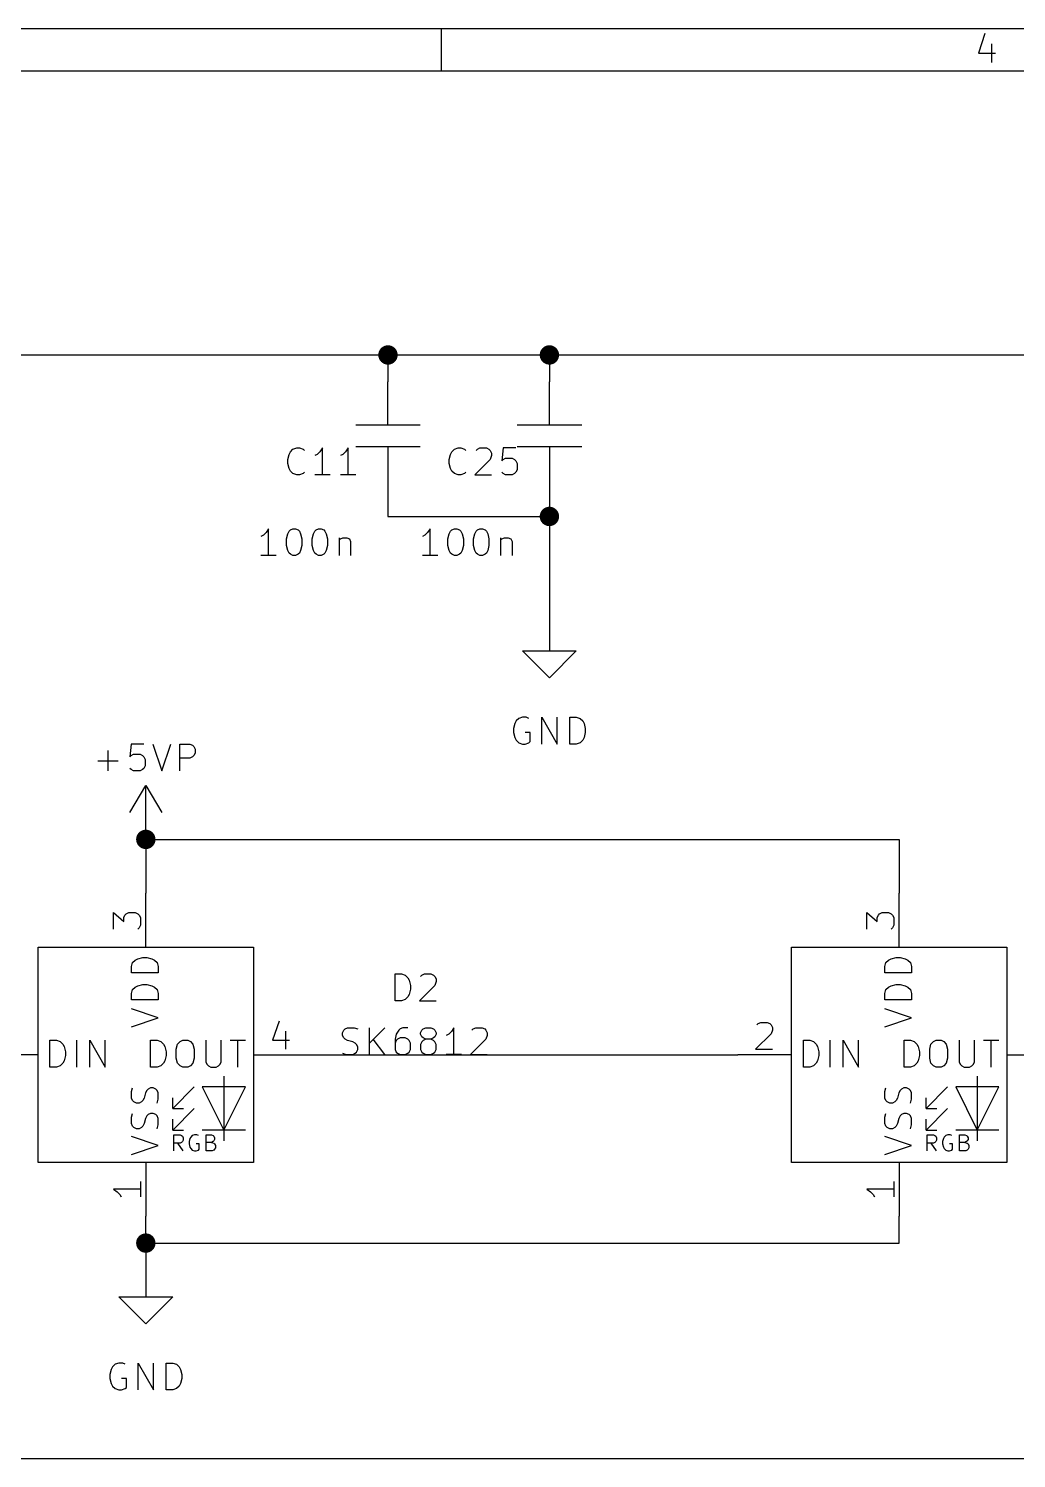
# Model space of a CAD drawing. Extents: x 0.4 to 11.3, y -7.9 to -0.4.
# Drawn here: x 5.532 to 7.368, y -3.05 to -0.394 of the extents above; entities that cross this region are included whole.
import ezdxf

# ---------------------------------------------------------------- set-up
doc = ezdxf.new("R2010")
doc.units = 0
doc.header["$MEASUREMENT"] = 0
for name, color, linetype in [('CYAN2', 4, 'CONTINUOUS'), ('GREEN3', 91, 'CONTINUOUS'), ('LYELLOW', 51, 'CONTINUOUS'), ('RED2', 1, 'CONTINUOUS'), ('RED3', 11, 'CONTINUOUS')]:
    doc.layers.add(name, color=color, linetype=linetype)

msp = doc.modelspace()

# ---------------------------------------------------------------- linework, layer by layer
at = {"layer": 'CYAN2', "linetype": 'CONTINUOUS'}
for p, q in [((6.0139, -1.1942), (6.0163, -1.1847)), ((6.0139, -1.1942), (6.0163, -1.1847)), ((6.0139, -1.2014), (6.0139, -1.1942)), ((6.0139, -1.2014), (6.0139, -1.1942)), ((6.0163, -1.1847), (6.0187, -1.1799)), ((6.0163, -1.1847), (6.0187, -1.1799)), ((6.0187, -1.1799), (6.0234, -1.1752)), ((6.0187, -1.1799), (6.0234, -1.1752)), ((6.0234, -1.1752), (6.0306, -1.1728)), ((6.0234, -1.1752), (6.0306, -1.1728)), ((6.0306, -1.1728), (6.0353, -1.1728)), ((6.0306, -1.1728), (6.0353, -1.1728)), ((6.0353, -1.1728), (6.0425, -1.1752)), ((6.0353, -1.1728), (6.0425, -1.1752)), ((6.0425, -1.1752), (6.0449, -1.1776)), ((6.0425, -1.1752), (6.0449, -1.1776)), ((6.0687, -1.1847), (6.0639, -1.1871)), ((6.0687, -1.1847), (6.0639, -1.1871)), ((6.0734, -1.1799), (6.0687, -1.1847)), ((6.0734, -1.1799), (6.0687, -1.1847)), ((6.0782, -1.1728), (6.0734, -1.1799)), ((6.0782, -1.1728), (6.0734, -1.1799)), ((6.0782, -1.2228), (6.0782, -1.1728)), ((6.0782, -1.2228), (6.0782, -1.1728)), ((6.1163, -1.1847), (6.1115, -1.1871)), ((6.1163, -1.1847), (6.1115, -1.1871)), ((6.121, -1.1799), (6.1163, -1.1847)), ((6.121, -1.1799), (6.1163, -1.1847)), ((6.1258, -1.1728), (6.121, -1.1799)), ((6.1258, -1.1728), (6.121, -1.1799)), ((6.1258, -1.2228), (6.1258, -1.1728)), ((6.1258, -1.2228), (6.1258, -1.1728)), ((6.3139, -1.1942), (6.3163, -1.1847)), ((6.3139, -1.1942), (6.3163, -1.1847)), ((6.3139, -1.2014), (6.3139, -1.1942)), ((6.3139, -1.2014), (6.3139, -1.1942)), ((6.3163, -1.1847), (6.3187, -1.1799)), ((6.3163, -1.1847), (6.3187, -1.1799)), ((6.3187, -1.1799), (6.3234, -1.1752)), ((6.3187, -1.1799), (6.3234, -1.1752)), ((6.3234, -1.1752), (6.3306, -1.1728)), ((6.3234, -1.1752), (6.3306, -1.1728)), ((6.3306, -1.1728), (6.3353, -1.1728)), ((6.3306, -1.1728), (6.3353, -1.1728)), ((6.3353, -1.1728), (6.3425, -1.1752)), ((6.3353, -1.1728), (6.3425, -1.1752)), ((6.3425, -1.1752), (6.3449, -1.1776)), ((6.3425, -1.1752), (6.3449, -1.1776)), ((6.3901, -1.1942), (6.3615, -1.2228)), ((6.3901, -1.1942), (6.3615, -1.2228)), ((6.3639, -1.1776), (6.3663, -1.1752)), ((6.3639, -1.1776), (6.3663, -1.1752)), ((6.3663, -1.1752), (6.371, -1.1728)), ((6.3663, -1.1752), (6.371, -1.1728)), ((6.371, -1.1728), (6.3829, -1.1728)), ((6.371, -1.1728), (6.3829, -1.1728)), ((6.3829, -1.1728), (6.3877, -1.1752)), ((6.3829, -1.1728), (6.3877, -1.1752)), ((6.3877, -1.1752), (6.3901, -1.1776)), ((6.3877, -1.1752), (6.3901, -1.1776)), ((6.3901, -1.1776), (6.3925, -1.1823)), ((6.3901, -1.1776), (6.3925, -1.1823)), ((6.3925, -1.1871), (6.3901, -1.1942)), ((6.3925, -1.1871), (6.3901, -1.1942)), ((6.3925, -1.1823), (6.3925, -1.1871)), ((6.3925, -1.1823), (6.3925, -1.1871)), ((6.4139, -1.1728), (6.4115, -1.1966)), ((6.4139, -1.1728), (6.4115, -1.1966)), ((6.4115, -1.1966), (6.4139, -1.1942)), ((6.4115, -1.1966), (6.4139, -1.1942)), ((6.4377, -1.1728), (6.4139, -1.1728)), ((6.4377, -1.1728), (6.4139, -1.1728)), ((6.4139, -1.1942), (6.4187, -1.1919)), ((6.4139, -1.1942), (6.4187, -1.1919)), ((6.4187, -1.1919), (6.4306, -1.1919)), ((6.4187, -1.1919), (6.4306, -1.1919)), ((6.4306, -1.1919), (6.4353, -1.1942)), ((6.4306, -1.1919), (6.4353, -1.1942)), ((6.4353, -1.1942), (6.4377, -1.1966)), ((6.4353, -1.1942), (6.4377, -1.1966)), ((6.0163, -1.2109), (6.0139, -1.2014)), ((6.0163, -1.2109), (6.0139, -1.2014)), ((6.0187, -1.2157), (6.0163, -1.2109)), ((6.0187, -1.2157), (6.0163, -1.2109)), ((6.0234, -1.2204), (6.0187, -1.2157)), ((6.0234, -1.2204), (6.0187, -1.2157)), ((6.0306, -1.2228), (6.0234, -1.2204)), ((6.0306, -1.2228), (6.0234, -1.2204)), ((6.0425, -1.2204), (6.0353, -1.2228)), ((6.0425, -1.2204), (6.0353, -1.2228)), ((6.0449, -1.218), (6.0425, -1.2204)), ((6.0449, -1.218), (6.0425, -1.2204)), ((6.3163, -1.2109), (6.3139, -1.2014)), ((6.3163, -1.2109), (6.3139, -1.2014)), ((6.3187, -1.2157), (6.3163, -1.2109)), ((6.3187, -1.2157), (6.3163, -1.2109)), ((6.3234, -1.2204), (6.3187, -1.2157)), ((6.3234, -1.2204), (6.3187, -1.2157)), ((6.3306, -1.2228), (6.3234, -1.2204)), ((6.3306, -1.2228), (6.3234, -1.2204)), ((6.3425, -1.2204), (6.3353, -1.2228)), ((6.3425, -1.2204), (6.3353, -1.2228)), ((6.3449, -1.218), (6.3425, -1.2204)), ((6.3449, -1.218), (6.3425, -1.2204)), ((6.4139, -1.2204), (6.4115, -1.218)), ((6.4139, -1.2204), (6.4115, -1.218)), ((6.4187, -1.2228), (6.4139, -1.2204)), ((6.4187, -1.2228), (6.4139, -1.2204)), ((6.4353, -1.2204), (6.4306, -1.2228)), ((6.4353, -1.2204), (6.4306, -1.2228)), ((6.4377, -1.218), (6.4353, -1.2204)), ((6.4377, -1.218), (6.4353, -1.2204)), ((6.4377, -1.1966), (6.4401, -1.2014)), ((6.4377, -1.1966), (6.4401, -1.2014)), ((6.4401, -1.2133), (6.4377, -1.218)), ((6.4401, -1.2133), (6.4377, -1.218)), ((6.4401, -1.2014), (6.4401, -1.2133)), ((6.4401, -1.2014), (6.4401, -1.2133)), ((6.0353, -1.2228), (6.0306, -1.2228)), ((6.0353, -1.2228), (6.0306, -1.2228)), ((6.0925, -1.2228), (6.0639, -1.2228)), ((6.0925, -1.2228), (6.0639, -1.2228)), ((6.1401, -1.2228), (6.1115, -1.2228)), ((6.1401, -1.2228), (6.1115, -1.2228)), ((6.3353, -1.2228), (6.3306, -1.2228)), ((6.3353, -1.2228), (6.3306, -1.2228)), ((6.3615, -1.2228), (6.3925, -1.2228)), ((6.3615, -1.2228), (6.3925, -1.2228)), ((6.4306, -1.2228), (6.4187, -1.2228)), ((6.4306, -1.2228), (6.4187, -1.2228)), ((5.9782, -1.3228), (5.9734, -1.3299)), ((5.9782, -1.3228), (5.9734, -1.3299)), ((5.9782, -1.3728), (5.9782, -1.3228)), ((5.9782, -1.3728), (5.9782, -1.3228)), ((6.0139, -1.3323), (6.0163, -1.3276)), ((6.0139, -1.3323), (6.0163, -1.3276)), ((6.0163, -1.3276), (6.0187, -1.3252)), ((6.0163, -1.3276), (6.0187, -1.3252)), ((6.0187, -1.3252), (6.0234, -1.3228)), ((6.0187, -1.3252), (6.0234, -1.3228)), ((6.0234, -1.3228), (6.0282, -1.3228)), ((6.0234, -1.3228), (6.0282, -1.3228)), ((6.0282, -1.3228), (6.0329, -1.3252)), ((6.0282, -1.3228), (6.0329, -1.3252)), ((6.0329, -1.3252), (6.0353, -1.3276)), ((6.0329, -1.3252), (6.0353, -1.3276)), ((6.0353, -1.3276), (6.0377, -1.3323)), ((6.0353, -1.3276), (6.0377, -1.3323)), ((6.0615, -1.3323), (6.0639, -1.3276)), ((6.0615, -1.3323), (6.0639, -1.3276)), ((6.0639, -1.3276), (6.0663, -1.3252)), ((6.0639, -1.3276), (6.0663, -1.3252)), ((6.0663, -1.3252), (6.071, -1.3228)), ((6.0663, -1.3252), (6.071, -1.3228)), ((6.071, -1.3228), (6.0758, -1.3228)), ((6.071, -1.3228), (6.0758, -1.3228)), ((6.0758, -1.3228), (6.0806, -1.3252)), ((6.0758, -1.3228), (6.0806, -1.3252)), ((6.0806, -1.3252), (6.0829, -1.3276)), ((6.0806, -1.3252), (6.0829, -1.3276)), ((6.0829, -1.3276), (6.0853, -1.3323)), ((6.0829, -1.3276), (6.0853, -1.3323)), ((6.2782, -1.3228), (6.2734, -1.3299)), ((6.2782, -1.3228), (6.2734, -1.3299)), ((6.2782, -1.3728), (6.2782, -1.3228)), ((6.2782, -1.3728), (6.2782, -1.3228)), ((6.3139, -1.3323), (6.3163, -1.3276)), ((6.3139, -1.3323), (6.3163, -1.3276)), ((6.3163, -1.3276), (6.3187, -1.3252)), ((6.3163, -1.3276), (6.3187, -1.3252)), ((6.3187, -1.3252), (6.3234, -1.3228)), ((6.3187, -1.3252), (6.3234, -1.3228)), ((6.3234, -1.3228), (6.3282, -1.3228)), ((6.3234, -1.3228), (6.3282, -1.3228)), ((6.3282, -1.3228), (6.3329, -1.3252)), ((6.3282, -1.3228), (6.3329, -1.3252)), ((6.3329, -1.3252), (6.3353, -1.3276)), ((6.3329, -1.3252), (6.3353, -1.3276)), ((6.3353, -1.3276), (6.3377, -1.3323)), ((6.3353, -1.3276), (6.3377, -1.3323)), ((6.3615, -1.3323), (6.3639, -1.3276)), ((6.3615, -1.3323), (6.3639, -1.3276)), ((6.3639, -1.3276), (6.3663, -1.3252)), ((6.3639, -1.3276), (6.3663, -1.3252)), ((6.3663, -1.3252), (6.371, -1.3228)), ((6.3663, -1.3252), (6.371, -1.3228)), ((6.371, -1.3228), (6.3758, -1.3228)), ((6.371, -1.3228), (6.3758, -1.3228)), ((6.3758, -1.3228), (6.3806, -1.3252)), ((6.3758, -1.3228), (6.3806, -1.3252)), ((6.3806, -1.3252), (6.3829, -1.3276)), ((6.3806, -1.3252), (6.3829, -1.3276)), ((6.3829, -1.3276), (6.3853, -1.3323)), ((6.3829, -1.3276), (6.3853, -1.3323)), ((5.9687, -1.3347), (5.9639, -1.3371)), ((5.9687, -1.3347), (5.9639, -1.3371)), ((5.9734, -1.3299), (5.9687, -1.3347)), ((5.9734, -1.3299), (5.9687, -1.3347)), ((6.0115, -1.3419), (6.0139, -1.3323)), ((6.0115, -1.3419), (6.0139, -1.3323)), ((6.0115, -1.3538), (6.0115, -1.3419)), ((6.0115, -1.3538), (6.0115, -1.3419)), ((6.0139, -1.3633), (6.0115, -1.3538)), ((6.0139, -1.3633), (6.0115, -1.3538)), ((6.0377, -1.3323), (6.0401, -1.3419)), ((6.0377, -1.3323), (6.0401, -1.3419)), ((6.0401, -1.3538), (6.0377, -1.3633)), ((6.0401, -1.3538), (6.0377, -1.3633)), ((6.0401, -1.3419), (6.0401, -1.3538)), ((6.0401, -1.3419), (6.0401, -1.3538)), ((6.0591, -1.3419), (6.0615, -1.3323)), ((6.0591, -1.3419), (6.0615, -1.3323)), ((6.0591, -1.3538), (6.0591, -1.3419)), ((6.0591, -1.3538), (6.0591, -1.3419)), ((6.0615, -1.3633), (6.0591, -1.3538)), ((6.0615, -1.3633), (6.0591, -1.3538)), ((6.0853, -1.3323), (6.0877, -1.3419)), ((6.0853, -1.3323), (6.0877, -1.3419)), ((6.0877, -1.3538), (6.0853, -1.3633)), ((6.0877, -1.3538), (6.0853, -1.3633)), ((6.0877, -1.3419), (6.0877, -1.3538)), ((6.0877, -1.3419), (6.0877, -1.3538)), ((6.1091, -1.3395), (6.1091, -1.3728)), ((6.1091, -1.3395), (6.1091, -1.3728)), ((6.1091, -1.3442), (6.1115, -1.3419)), ((6.1091, -1.3442), (6.1115, -1.3419)), ((6.1115, -1.3419), (6.1163, -1.3395)), ((6.1115, -1.3419), (6.1163, -1.3395)), ((6.1163, -1.3395), (6.1234, -1.3395)), ((6.1163, -1.3395), (6.1234, -1.3395)), ((6.1234, -1.3395), (6.1282, -1.3419)), ((6.1234, -1.3395), (6.1282, -1.3419)), ((6.1282, -1.3419), (6.1306, -1.3466)), ((6.1282, -1.3419), (6.1306, -1.3466)), ((6.1306, -1.3466), (6.1306, -1.3728)), ((6.1306, -1.3466), (6.1306, -1.3728)), ((6.2687, -1.3347), (6.2639, -1.3371)), ((6.2687, -1.3347), (6.2639, -1.3371)), ((6.2734, -1.3299), (6.2687, -1.3347)), ((6.2734, -1.3299), (6.2687, -1.3347)), ((6.3115, -1.3419), (6.3139, -1.3323)), ((6.3115, -1.3419), (6.3139, -1.3323)), ((6.3115, -1.3538), (6.3115, -1.3419)), ((6.3115, -1.3538), (6.3115, -1.3419)), ((6.3139, -1.3633), (6.3115, -1.3538)), ((6.3139, -1.3633), (6.3115, -1.3538)), ((6.3377, -1.3323), (6.3401, -1.3419)), ((6.3377, -1.3323), (6.3401, -1.3419)), ((6.3401, -1.3538), (6.3377, -1.3633)), ((6.3401, -1.3538), (6.3377, -1.3633)), ((6.3401, -1.3419), (6.3401, -1.3538)), ((6.3401, -1.3419), (6.3401, -1.3538)), ((6.3591, -1.3419), (6.3615, -1.3323)), ((6.3591, -1.3419), (6.3615, -1.3323)), ((6.3591, -1.3538), (6.3591, -1.3419)), ((6.3591, -1.3538), (6.3591, -1.3419)), ((6.3615, -1.3633), (6.3591, -1.3538)), ((6.3615, -1.3633), (6.3591, -1.3538)), ((6.3853, -1.3323), (6.3877, -1.3419)), ((6.3853, -1.3323), (6.3877, -1.3419)), ((6.3877, -1.3538), (6.3853, -1.3633)), ((6.3877, -1.3538), (6.3853, -1.3633)), ((6.3877, -1.3419), (6.3877, -1.3538)), ((6.3877, -1.3419), (6.3877, -1.3538)), ((6.4091, -1.3395), (6.4091, -1.3728)), ((6.4091, -1.3395), (6.4091, -1.3728)), ((6.4091, -1.3442), (6.4115, -1.3419)), ((6.4091, -1.3442), (6.4115, -1.3419)), ((6.4115, -1.3419), (6.4163, -1.3395)), ((6.4115, -1.3419), (6.4163, -1.3395)), ((6.4163, -1.3395), (6.4234, -1.3395)), ((6.4163, -1.3395), (6.4234, -1.3395)), ((6.4234, -1.3395), (6.4282, -1.3419)), ((6.4234, -1.3395), (6.4282, -1.3419)), ((6.4282, -1.3419), (6.4306, -1.3466)), ((6.4282, -1.3419), (6.4306, -1.3466)), ((6.4306, -1.3466), (6.4306, -1.3728)), ((6.4306, -1.3466), (6.4306, -1.3728)), ((5.9925, -1.3728), (5.9639, -1.3728)), ((5.9925, -1.3728), (5.9639, -1.3728)), ((6.0163, -1.368), (6.0139, -1.3633)), ((6.0163, -1.368), (6.0139, -1.3633)), ((6.0187, -1.3704), (6.0163, -1.368)), ((6.0187, -1.3704), (6.0163, -1.368)), ((6.0234, -1.3728), (6.0187, -1.3704)), ((6.0234, -1.3728), (6.0187, -1.3704)), ((6.0282, -1.3728), (6.0234, -1.3728)), ((6.0282, -1.3728), (6.0234, -1.3728)), ((6.0329, -1.3704), (6.0282, -1.3728)), ((6.0329, -1.3704), (6.0282, -1.3728)), ((6.0353, -1.368), (6.0329, -1.3704)), ((6.0353, -1.368), (6.0329, -1.3704)), ((6.0377, -1.3633), (6.0353, -1.368)), ((6.0377, -1.3633), (6.0353, -1.368)), ((6.0639, -1.368), (6.0615, -1.3633)), ((6.0639, -1.368), (6.0615, -1.3633)), ((6.0663, -1.3704), (6.0639, -1.368)), ((6.0663, -1.3704), (6.0639, -1.368)), ((6.071, -1.3728), (6.0663, -1.3704)), ((6.071, -1.3728), (6.0663, -1.3704)), ((6.0758, -1.3728), (6.071, -1.3728)), ((6.0758, -1.3728), (6.071, -1.3728)), ((6.0806, -1.3704), (6.0758, -1.3728)), ((6.0806, -1.3704), (6.0758, -1.3728)), ((6.0829, -1.368), (6.0806, -1.3704)), ((6.0829, -1.368), (6.0806, -1.3704)), ((6.0853, -1.3633), (6.0829, -1.368)), ((6.0853, -1.3633), (6.0829, -1.368)), ((6.2925, -1.3728), (6.2639, -1.3728)), ((6.2925, -1.3728), (6.2639, -1.3728)), ((6.3163, -1.368), (6.3139, -1.3633)), ((6.3163, -1.368), (6.3139, -1.3633)), ((6.3187, -1.3704), (6.3163, -1.368)), ((6.3187, -1.3704), (6.3163, -1.368)), ((6.3234, -1.3728), (6.3187, -1.3704)), ((6.3234, -1.3728), (6.3187, -1.3704)), ((6.3282, -1.3728), (6.3234, -1.3728)), ((6.3282, -1.3728), (6.3234, -1.3728)), ((6.3329, -1.3704), (6.3282, -1.3728)), ((6.3329, -1.3704), (6.3282, -1.3728)), ((6.3353, -1.368), (6.3329, -1.3704)), ((6.3353, -1.368), (6.3329, -1.3704)), ((6.3377, -1.3633), (6.3353, -1.368)), ((6.3377, -1.3633), (6.3353, -1.368)), ((6.3639, -1.368), (6.3615, -1.3633)), ((6.3639, -1.368), (6.3615, -1.3633)), ((6.3663, -1.3704), (6.3639, -1.368)), ((6.3663, -1.3704), (6.3639, -1.368)), ((6.371, -1.3728), (6.3663, -1.3704)), ((6.371, -1.3728), (6.3663, -1.3704)), ((6.3758, -1.3728), (6.371, -1.3728)), ((6.3758, -1.3728), (6.371, -1.3728)), ((6.3806, -1.3704), (6.3758, -1.3728)), ((6.3806, -1.3704), (6.3758, -1.3728)), ((6.3829, -1.368), (6.3806, -1.3704)), ((6.3829, -1.368), (6.3806, -1.3704)), ((6.3853, -1.3633), (6.3829, -1.368)), ((6.3853, -1.3633), (6.3829, -1.368)), ((6.45, -1.6728), (6.4429, -1.6752)), ((6.4571, -1.6728), (6.45, -1.6728)), ((6.4619, -1.6752), (6.4571, -1.6728)), ((6.4857, -1.7228), (6.4857, -1.6728)), ((6.4857, -1.6728), (6.5143, -1.7228)), ((6.5143, -1.7228), (6.5143, -1.6728)), ((6.5381, -1.7228), (6.5381, -1.6728)), ((6.5381, -1.6728), (6.55, -1.6728)), ((6.55, -1.6728), (6.5571, -1.6752)), ((6.4357, -1.6847), (6.4333, -1.6942)), ((6.4333, -1.6942), (6.4333, -1.7014)), ((6.4381, -1.6799), (6.4357, -1.6847)), ((6.4429, -1.6752), (6.4381, -1.6799)), ((6.5571, -1.6752), (6.5619, -1.6799)), ((6.5619, -1.6799), (6.5643, -1.6847)), ((6.5643, -1.6847), (6.5667, -1.6942)), ((6.5667, -1.6942), (6.5667, -1.7014)), ((5.7226, -1.7228), (5.7202, -1.7466)), ((5.7464, -1.7228), (5.7226, -1.7228)), ((5.7631, -1.7228), (5.7798, -1.7728)), ((5.7798, -1.7728), (5.7964, -1.7228)), ((5.8131, -1.7728), (5.8131, -1.7228)), ((5.8131, -1.7228), (5.8321, -1.7228)), ((5.8321, -1.7228), (5.8369, -1.7252)), ((5.8369, -1.7252), (5.8393, -1.7276)), ((6.4333, -1.7014), (6.4357, -1.7109)), ((6.4357, -1.7109), (6.4381, -1.7157)), ((6.4381, -1.7157), (6.4429, -1.7204)), ((6.4429, -1.7204), (6.45, -1.7228)), ((6.45, -1.7228), (6.4548, -1.7228)), ((6.4643, -1.7014), (6.4548, -1.7014)), ((6.4548, -1.7228), (6.4619, -1.7204)), ((6.4619, -1.7204), (6.4643, -1.718)), ((6.4643, -1.718), (6.4643, -1.7014)), ((6.55, -1.7228), (6.5381, -1.7228)), ((6.5571, -1.7204), (6.55, -1.7228)), ((6.5619, -1.7157), (6.5571, -1.7204)), ((6.5643, -1.7109), (6.5619, -1.7157)), ((6.5667, -1.7014), (6.5643, -1.7109)), ((5.6798, -1.7728), (5.6798, -1.7347)), ((5.7202, -1.7466), (5.7226, -1.7442)), ((5.7226, -1.7442), (5.7274, -1.7419)), ((5.7274, -1.7419), (5.7393, -1.7419)), ((5.7393, -1.7419), (5.744, -1.7442)), ((5.744, -1.7442), (5.7464, -1.7466)), ((5.7464, -1.7466), (5.7488, -1.7514)), ((5.7488, -1.7514), (5.7488, -1.7633)), ((5.8321, -1.749), (5.8131, -1.749)), ((5.8369, -1.7466), (5.8321, -1.749)), ((5.8393, -1.7442), (5.8369, -1.7466)), ((5.8393, -1.7276), (5.8417, -1.7323)), ((5.8417, -1.7395), (5.8393, -1.7442)), ((5.8417, -1.7323), (5.8417, -1.7395)), ((5.6607, -1.7538), (5.6988, -1.7538)), ((5.7226, -1.7704), (5.7202, -1.768)), ((5.7274, -1.7728), (5.7226, -1.7704)), ((5.7393, -1.7728), (5.7274, -1.7728)), ((5.744, -1.7704), (5.7393, -1.7728)), ((5.7464, -1.768), (5.744, -1.7704)), ((5.7488, -1.7633), (5.7464, -1.768)), ((5.7255, -2.129), (5.7303, -2.1243)), ((5.7303, -2.1243), (5.735, -2.1219)), ((5.735, -2.1219), (5.7446, -2.1195)), ((5.7446, -2.1195), (5.7517, -2.1195)), ((5.7517, -2.1195), (5.7612, -2.1219)), ((5.7612, -2.1219), (5.766, -2.1243)), ((5.766, -2.1243), (5.7708, -2.129)), ((7.1255, -2.129), (7.1303, -2.1243)), ((7.1303, -2.1243), (7.135, -2.1219)), ((7.135, -2.1219), (7.1446, -2.1195)), ((7.1446, -2.1195), (7.1517, -2.1195)), ((7.1517, -2.1195), (7.1612, -2.1219)), ((7.1612, -2.1219), (7.166, -2.1243)), ((7.166, -2.1243), (7.1708, -2.129)), ((5.7231, -2.1362), (5.7255, -2.129)), ((5.7231, -2.1481), (5.7231, -2.1362)), ((5.7731, -2.1481), (5.7231, -2.1481)), ((5.7708, -2.129), (5.7731, -2.1362)), ((5.7731, -2.1362), (5.7731, -2.1481)), ((6.2131, -2.1998), (6.2131, -2.1498)), ((6.2131, -2.1498), (6.225, -2.1498)), ((6.225, -2.1498), (6.2321, -2.1522)), ((6.2631, -2.1522), (6.2679, -2.1498)), ((6.2679, -2.1498), (6.2798, -2.1498)), ((6.2798, -2.1498), (6.2845, -2.1522)), ((7.1231, -2.1362), (7.1255, -2.129)), ((7.1231, -2.1481), (7.1231, -2.1362)), ((7.1731, -2.1481), (7.1231, -2.1481)), ((7.1708, -2.129), (7.1731, -2.1362)), ((7.1731, -2.1362), (7.1731, -2.1481)), ((5.7255, -2.179), (5.7303, -2.1743)), ((5.7303, -2.1743), (5.735, -2.1719)), ((5.735, -2.1719), (5.7446, -2.1695)), ((5.7446, -2.1695), (5.7517, -2.1695)), ((5.7517, -2.1695), (5.7612, -2.1719)), ((5.7612, -2.1719), (5.766, -2.1743)), ((5.766, -2.1743), (5.7708, -2.179)), ((6.2321, -2.1522), (6.2369, -2.157)), ((6.2369, -2.157), (6.2393, -2.1617)), ((6.2393, -2.1617), (6.2417, -2.1712)), ((6.2417, -2.1712), (6.2417, -2.1784)), ((6.2869, -2.1712), (6.2583, -2.1998)), ((6.2607, -2.1546), (6.2631, -2.1522)), ((6.2845, -2.1522), (6.2869, -2.1546)), ((6.2869, -2.1546), (6.2893, -2.1593)), ((6.2893, -2.1641), (6.2869, -2.1712)), ((6.2893, -2.1593), (6.2893, -2.1641)), ((7.1255, -2.179), (7.1303, -2.1743)), ((7.1303, -2.1743), (7.135, -2.1719)), ((7.135, -2.1719), (7.1446, -2.1695)), ((7.1446, -2.1695), (7.1517, -2.1695)), ((7.1517, -2.1695), (7.1612, -2.1719)), ((7.1612, -2.1719), (7.166, -2.1743)), ((7.166, -2.1743), (7.1708, -2.179)), ((5.7231, -2.1862), (5.7255, -2.179)), ((5.7231, -2.1981), (5.7231, -2.1862)), ((5.7731, -2.1981), (5.7231, -2.1981)), ((5.7708, -2.179), (5.7731, -2.1862)), ((5.7731, -2.1862), (5.7731, -2.1981)), ((6.225, -2.1998), (6.2131, -2.1998)), ((6.2321, -2.1974), (6.225, -2.1998)), ((6.2369, -2.1927), (6.2321, -2.1974)), ((6.2393, -2.1879), (6.2369, -2.1927)), ((6.2417, -2.1784), (6.2393, -2.1879)), ((6.2583, -2.1998), (6.2893, -2.1998)), ((7.1231, -2.1862), (7.1255, -2.179)), ((7.1231, -2.1981), (7.1231, -2.1862)), ((7.1731, -2.1981), (7.1231, -2.1981)), ((7.1708, -2.179), (7.1731, -2.1862)), ((7.1731, -2.1862), (7.1731, -2.1981)), ((5.7731, -2.2314), (5.7231, -2.2148)), ((7.1731, -2.2314), (7.1231, -2.2148)), ((5.7231, -2.2481), (5.7731, -2.2314)), ((6.1155, -2.2593), (6.1179, -2.2546)), ((6.1179, -2.2546), (6.1202, -2.2522)), ((6.1202, -2.2522), (6.125, -2.2498)), ((6.125, -2.2498), (6.1369, -2.2498)), ((6.1369, -2.2498), (6.1441, -2.2522)), ((6.1655, -2.2998), (6.1655, -2.2498)), ((6.194, -2.2498), (6.1655, -2.2784)), ((6.2202, -2.2546), (6.2155, -2.2617)), ((6.2226, -2.2522), (6.2202, -2.2546)), ((6.2274, -2.2498), (6.2226, -2.2522)), ((6.2369, -2.2498), (6.2274, -2.2498)), ((6.2607, -2.2593), (6.2631, -2.2546)), ((6.2631, -2.2546), (6.2655, -2.2522)), ((6.2655, -2.2522), (6.2702, -2.2498)), ((6.2702, -2.2498), (6.2798, -2.2498)), ((6.2798, -2.2498), (6.2845, -2.2522)), ((6.2845, -2.2522), (6.2869, -2.2546)), ((6.2869, -2.2546), (6.2893, -2.2593)), ((6.3179, -2.257), (6.3131, -2.2617)), ((6.3226, -2.2498), (6.3179, -2.257)), ((6.3226, -2.2998), (6.3226, -2.2498)), ((6.356, -2.2546), (6.3583, -2.2522)), ((6.3583, -2.2522), (6.3631, -2.2498)), ((6.3631, -2.2498), (6.375, -2.2498)), ((6.375, -2.2498), (6.3798, -2.2522)), ((6.3798, -2.2522), (6.3821, -2.2546)), ((6.3821, -2.2546), (6.3845, -2.2593)), ((7.1231, -2.2481), (7.1731, -2.2314)), ((5.5719, -2.3231), (5.5719, -2.2731)), ((5.5719, -2.2731), (5.5838, -2.2731)), ((5.5838, -2.2731), (5.5909, -2.2755)), ((5.5909, -2.2755), (5.5957, -2.2803)), ((5.5957, -2.2803), (5.5981, -2.285)), ((5.6219, -2.3231), (5.6219, -2.2731)), ((5.6457, -2.3231), (5.6457, -2.2731)), ((5.6457, -2.2731), (5.6743, -2.3231)), ((5.6743, -2.3231), (5.6743, -2.2731)), ((5.759, -2.3231), (5.759, -2.2731)), ((5.759, -2.2731), (5.7709, -2.2731)), ((5.7709, -2.2731), (5.7781, -2.2755)), ((5.7781, -2.2755), (5.7829, -2.2803)), ((5.7829, -2.2803), (5.7852, -2.285)), ((5.8067, -2.2898), (5.809, -2.2803)), ((5.809, -2.2803), (5.8138, -2.2755)), ((5.8138, -2.2755), (5.8186, -2.2731)), ((5.8186, -2.2731), (5.8281, -2.2731)), ((5.8281, -2.2731), (5.8329, -2.2755)), ((5.8329, -2.2755), (5.8376, -2.2803)), ((5.8376, -2.2803), (5.84, -2.2898)), ((5.8614, -2.2731), (5.8614, -2.3136)), ((5.89, -2.3136), (5.89, -2.2731)), ((5.9067, -2.2731), (5.9352, -2.2731)), ((5.921, -2.3231), (5.921, -2.2731)), ((6.1155, -2.2641), (6.1155, -2.2593)), ((6.1179, -2.2689), (6.1155, -2.2641)), ((6.1202, -2.2712), (6.1179, -2.2689)), ((6.125, -2.2736), (6.1202, -2.2712)), ((6.1345, -2.276), (6.125, -2.2736)), ((6.1393, -2.2784), (6.1345, -2.276)), ((6.1417, -2.2808), (6.1393, -2.2784)), ((6.1441, -2.2855), (6.1417, -2.2808)), ((6.194, -2.2998), (6.1726, -2.2712)), ((6.2155, -2.2617), (6.2131, -2.2712)), ((6.2131, -2.2712), (6.2131, -2.2903)), ((6.2155, -2.2736), (6.2131, -2.2784)), ((6.2179, -2.2712), (6.2155, -2.2736)), ((6.2226, -2.2689), (6.2179, -2.2712)), ((6.2321, -2.2689), (6.2226, -2.2689)), ((6.2369, -2.2712), (6.2321, -2.2689)), ((6.2393, -2.2736), (6.2369, -2.2712)), ((6.2417, -2.2784), (6.2393, -2.2736)), ((6.2417, -2.2903), (6.2417, -2.2784)), ((6.2607, -2.2617), (6.2607, -2.2593)), ((6.2631, -2.2665), (6.2607, -2.2617)), ((6.2631, -2.276), (6.2607, -2.2808)), ((6.2607, -2.2808), (6.2607, -2.2903)), ((6.2655, -2.2689), (6.2631, -2.2665)), ((6.2655, -2.2736), (6.2631, -2.276)), ((6.2702, -2.2712), (6.2655, -2.2689)), ((6.2702, -2.2712), (6.2655, -2.2736)), ((6.2798, -2.2712), (6.2702, -2.2712)), ((6.2845, -2.2689), (6.2798, -2.2712)), ((6.2845, -2.2736), (6.2798, -2.2712)), ((6.2869, -2.2665), (6.2845, -2.2689)), ((6.2869, -2.276), (6.2845, -2.2736)), ((6.2893, -2.2617), (6.2869, -2.2665)), ((6.2893, -2.2808), (6.2869, -2.276)), ((6.2893, -2.2593), (6.2893, -2.2617)), ((6.2893, -2.2903), (6.2893, -2.2808)), ((6.3131, -2.2617), (6.3083, -2.2641)), ((6.3821, -2.2712), (6.3536, -2.2998)), ((6.3845, -2.2641), (6.3821, -2.2712)), ((6.3845, -2.2593), (6.3845, -2.2641)), ((6.9719, -2.3231), (6.9719, -2.2731)), ((6.9719, -2.2731), (6.9838, -2.2731)), ((6.9838, -2.2731), (6.9909, -2.2755)), ((6.9909, -2.2755), (6.9957, -2.2803)), ((6.9957, -2.2803), (6.9981, -2.285)), ((7.0219, -2.3231), (7.0219, -2.2731)), ((7.0457, -2.3231), (7.0457, -2.2731)), ((7.0457, -2.2731), (7.0743, -2.3231)), ((7.0743, -2.3231), (7.0743, -2.2731)), ((7.159, -2.3231), (7.159, -2.2731)), ((7.159, -2.2731), (7.1709, -2.2731)), ((7.1709, -2.2731), (7.1781, -2.2755)), ((7.1781, -2.2755), (7.1829, -2.2803)), ((7.1829, -2.2803), (7.1852, -2.285)), ((7.2067, -2.2898), (7.209, -2.2803)), ((7.209, -2.2803), (7.2138, -2.2755)), ((7.2138, -2.2755), (7.2186, -2.2731)), ((7.2186, -2.2731), (7.2281, -2.2731)), ((7.2281, -2.2731), (7.2329, -2.2755)), ((7.2329, -2.2755), (7.2376, -2.2803)), ((7.2376, -2.2803), (7.24, -2.2898)), ((7.2614, -2.2731), (7.2614, -2.3136)), ((7.29, -2.3136), (7.29, -2.2731)), ((7.3067, -2.2731), (7.3352, -2.2731)), ((7.321, -2.3231), (7.321, -2.2731)), ((5.5981, -2.285), (5.6005, -2.2946)), ((5.6005, -2.3017), (5.5981, -2.3112)), ((5.6005, -2.2946), (5.6005, -2.3017)), ((5.7852, -2.285), (5.7876, -2.2946)), ((5.7876, -2.3017), (5.7852, -2.3112)), ((5.7876, -2.2946), (5.7876, -2.3017)), ((5.8067, -2.3065), (5.8067, -2.2898)), ((5.809, -2.316), (5.8067, -2.3065)), ((5.84, -2.3065), (5.8376, -2.316)), ((5.84, -2.2898), (5.84, -2.3065)), ((6.1155, -2.2974), (6.1226, -2.2998)), ((6.1226, -2.2998), (6.1345, -2.2998)), ((6.1345, -2.2998), (6.1393, -2.2974)), ((6.1393, -2.2974), (6.1417, -2.295)), ((6.1417, -2.295), (6.1441, -2.2903)), ((6.1441, -2.2903), (6.1441, -2.2855)), ((6.2131, -2.2903), (6.2155, -2.295)), ((6.2155, -2.295), (6.2179, -2.2974)), ((6.2179, -2.2974), (6.2226, -2.2998)), ((6.2226, -2.2998), (6.2321, -2.2998)), ((6.2321, -2.2998), (6.2369, -2.2974)), ((6.2369, -2.2974), (6.2393, -2.295)), ((6.2393, -2.295), (6.2417, -2.2903)), ((6.2607, -2.2903), (6.2631, -2.295)), ((6.2631, -2.295), (6.2655, -2.2974)), ((6.2655, -2.2974), (6.2702, -2.2998)), ((6.2702, -2.2998), (6.2798, -2.2998)), ((6.2798, -2.2998), (6.2845, -2.2974)), ((6.2845, -2.2974), (6.2869, -2.295)), ((6.2869, -2.295), (6.2893, -2.2903)), ((6.3369, -2.2998), (6.3083, -2.2998)), ((6.3536, -2.2998), (6.3845, -2.2998)), ((6.9981, -2.285), (7.0005, -2.2946)), ((7.0005, -2.3017), (6.9981, -2.3112)), ((7.0005, -2.2946), (7.0005, -2.3017)), ((7.1852, -2.285), (7.1876, -2.2946)), ((7.1876, -2.3017), (7.1852, -2.3112)), ((7.1876, -2.2946), (7.1876, -2.3017)), ((7.2067, -2.3065), (7.2067, -2.2898)), ((7.209, -2.316), (7.2067, -2.3065)), ((7.24, -2.3065), (7.2376, -2.316)), ((7.24, -2.2898), (7.24, -2.3065)), ((5.5838, -2.3231), (5.5719, -2.3231)), ((5.5909, -2.3208), (5.5838, -2.3231)), ((5.5957, -2.316), (5.5909, -2.3208)), ((5.5981, -2.3112), (5.5957, -2.316)), ((5.7709, -2.3231), (5.759, -2.3231)), ((5.7781, -2.3208), (5.7709, -2.3231)), ((5.7829, -2.316), (5.7781, -2.3208)), ((5.7852, -2.3112), (5.7829, -2.316)), ((5.8138, -2.3208), (5.809, -2.316)), ((5.8186, -2.3231), (5.8138, -2.3208)), ((5.8281, -2.3231), (5.8186, -2.3231)), ((5.8329, -2.3208), (5.8281, -2.3231)), ((5.8376, -2.316), (5.8329, -2.3208)), ((5.8614, -2.3136), (5.8638, -2.3184)), ((5.8638, -2.3184), (5.8662, -2.3208)), ((5.8662, -2.3208), (5.8709, -2.3231)), ((5.8709, -2.3231), (5.8805, -2.3231)), ((5.8805, -2.3231), (5.8852, -2.3208)), ((5.8852, -2.3208), (5.8876, -2.3184)), ((5.8876, -2.3184), (5.89, -2.3136)), ((6.9838, -2.3231), (6.9719, -2.3231)), ((6.9909, -2.3208), (6.9838, -2.3231)), ((6.9957, -2.316), (6.9909, -2.3208)), ((6.9981, -2.3112), (6.9957, -2.316)), ((7.1709, -2.3231), (7.159, -2.3231)), ((7.1781, -2.3208), (7.1709, -2.3231)), ((7.1829, -2.316), (7.1781, -2.3208)), ((7.1852, -2.3112), (7.1829, -2.316)), ((7.2138, -2.3208), (7.209, -2.316)), ((7.2186, -2.3231), (7.2138, -2.3208)), ((7.2281, -2.3231), (7.2186, -2.3231)), ((7.2329, -2.3208), (7.2281, -2.3231)), ((7.2376, -2.316), (7.2329, -2.3208)), ((7.2614, -2.3136), (7.2638, -2.3184)), ((7.2638, -2.3184), (7.2662, -2.3208)), ((7.2662, -2.3208), (7.2709, -2.3231)), ((7.2709, -2.3231), (7.2805, -2.3231)), ((7.2805, -2.3231), (7.2852, -2.3208)), ((7.2852, -2.3208), (7.2876, -2.3184)), ((7.2876, -2.3184), (7.29, -2.3136)), ((5.7231, -2.3686), (5.7255, -2.3614)), ((5.7541, -2.3638), (5.7517, -2.3662)), ((5.7588, -2.3614), (5.7541, -2.3638)), ((5.7636, -2.3614), (5.7588, -2.3614)), ((5.7684, -2.3638), (5.7636, -2.3614)), ((5.7708, -2.3662), (5.7684, -2.3638)), ((7.1231, -2.3686), (7.1255, -2.3614)), ((7.1541, -2.3638), (7.1517, -2.3662)), ((7.1588, -2.3614), (7.1541, -2.3638)), ((7.1636, -2.3614), (7.1588, -2.3614)), ((7.1684, -2.3638), (7.1636, -2.3614)), ((7.1708, -2.3662), (7.1684, -2.3638)), ((5.7231, -2.3805), (5.7231, -2.3686)), ((5.7255, -2.3852), (5.7231, -2.3805)), ((5.7279, -2.3876), (5.7255, -2.3852)), ((5.7327, -2.39), (5.7279, -2.3876)), ((5.7374, -2.39), (5.7327, -2.39)), ((5.7422, -2.3876), (5.7374, -2.39)), ((5.7446, -2.3852), (5.7422, -2.3876)), ((5.7469, -2.3805), (5.7446, -2.3852)), ((5.7493, -2.3709), (5.7469, -2.3805)), ((5.7517, -2.3662), (5.7493, -2.3709)), ((5.7731, -2.3709), (5.7708, -2.3662)), ((5.7708, -2.39), (5.7731, -2.3829)), ((5.7731, -2.3829), (5.7731, -2.3709)), ((7.1231, -2.3805), (7.1231, -2.3686)), ((7.1255, -2.3852), (7.1231, -2.3805)), ((7.1279, -2.3876), (7.1255, -2.3852)), ((7.1327, -2.39), (7.1279, -2.3876)), ((7.1374, -2.39), (7.1327, -2.39)), ((7.1422, -2.3876), (7.1374, -2.39)), ((7.1446, -2.3852), (7.1422, -2.3876)), ((7.1469, -2.3805), (7.1446, -2.3852)), ((7.1493, -2.3709), (7.1469, -2.3805)), ((7.1517, -2.3662), (7.1493, -2.3709)), ((7.1731, -2.3709), (7.1708, -2.3662)), ((7.1708, -2.39), (7.1731, -2.3829)), ((7.1731, -2.3829), (7.1731, -2.3709)), ((5.7231, -2.4162), (5.7255, -2.409)), ((5.7231, -2.4281), (5.7231, -2.4162)), ((5.7517, -2.4138), (5.7493, -2.4186)), ((5.7541, -2.4114), (5.7517, -2.4138)), ((5.7588, -2.409), (5.7541, -2.4114)), ((5.7636, -2.409), (5.7588, -2.409)), ((5.7684, -2.4114), (5.7636, -2.409)), ((5.7708, -2.4138), (5.7684, -2.4114)), ((5.7731, -2.4186), (5.7708, -2.4138)), ((7.1231, -2.4162), (7.1255, -2.409)), ((7.1231, -2.4281), (7.1231, -2.4162)), ((7.1517, -2.4138), (7.1493, -2.4186)), ((7.1541, -2.4114), (7.1517, -2.4138)), ((7.1588, -2.409), (7.1541, -2.4114)), ((7.1636, -2.409), (7.1588, -2.409)), ((7.1684, -2.4114), (7.1636, -2.409)), ((7.1708, -2.4138), (7.1684, -2.4114)), ((7.1731, -2.4186), (7.1708, -2.4138)), ((5.7255, -2.4329), (5.7231, -2.4281)), ((5.7279, -2.4352), (5.7255, -2.4329)), ((5.7327, -2.4376), (5.7279, -2.4352)), ((5.7374, -2.4376), (5.7327, -2.4376)), ((5.7422, -2.4352), (5.7374, -2.4376)), ((5.7446, -2.4329), (5.7422, -2.4352)), ((5.7469, -2.4281), (5.7446, -2.4329)), ((5.7493, -2.4186), (5.7469, -2.4281)), ((5.7708, -2.4376), (5.7731, -2.4305)), ((5.7731, -2.4305), (5.7731, -2.4186)), ((7.1255, -2.4329), (7.1231, -2.4281)), ((7.1279, -2.4352), (7.1255, -2.4329)), ((7.1327, -2.4376), (7.1279, -2.4352)), ((7.1374, -2.4376), (7.1327, -2.4376)), ((7.1422, -2.4352), (7.1374, -2.4376)), ((7.1446, -2.4329), (7.1422, -2.4352)), ((7.1469, -2.4281), (7.1446, -2.4329)), ((7.1493, -2.4186), (7.1469, -2.4281)), ((7.1708, -2.4376), (7.1731, -2.4305)), ((7.1731, -2.4305), (7.1731, -2.4186)), ((5.7731, -2.4686), (5.7231, -2.4519)), ((5.7231, -2.4852), (5.7731, -2.4686)), ((7.1731, -2.4686), (7.1231, -2.4519)), ((7.1231, -2.4852), (7.1731, -2.4686)), ((5.6857, -2.8847), (5.6833, -2.8942)), ((5.6833, -2.8942), (5.6833, -2.9014)), ((5.6881, -2.8799), (5.6857, -2.8847)), ((5.6929, -2.8752), (5.6881, -2.8799)), ((5.7, -2.8728), (5.6929, -2.8752)), ((5.7071, -2.8728), (5.7, -2.8728)), ((5.7119, -2.8752), (5.7071, -2.8728)), ((5.7357, -2.9228), (5.7357, -2.8728)), ((5.7357, -2.8728), (5.7643, -2.9228)), ((5.7643, -2.9228), (5.7643, -2.8728)), ((5.7881, -2.9228), (5.7881, -2.8728)), ((5.7881, -2.8728), (5.8, -2.8728)), ((5.8, -2.8728), (5.8071, -2.8752)), ((5.8071, -2.8752), (5.8119, -2.8799)), ((5.8119, -2.8799), (5.8143, -2.8847)), ((5.8143, -2.8847), (5.8167, -2.8942)), ((5.8167, -2.8942), (5.8167, -2.9014)), ((5.6833, -2.9014), (5.6857, -2.9109)), ((5.6857, -2.9109), (5.6881, -2.9157)), ((5.6881, -2.9157), (5.6929, -2.9204)), ((5.6929, -2.9204), (5.7, -2.9228)), ((5.7143, -2.9014), (5.7048, -2.9014)), ((5.7048, -2.9228), (5.7119, -2.9204)), ((5.7119, -2.9204), (5.7143, -2.918)), ((5.7143, -2.918), (5.7143, -2.9014)), ((5.8071, -2.9204), (5.8, -2.9228)), ((5.8119, -2.9157), (5.8071, -2.9204)), ((5.8143, -2.9109), (5.8119, -2.9157)), ((5.8167, -2.9014), (5.8143, -2.9109)), ((5.7, -2.9228), (5.7048, -2.9228)), ((5.8, -2.9228), (5.7881, -2.9228))]:
    msp.add_line(p, q, dxfattribs=at)
at = {"layer": 'GREEN3', "linetype": 'CONTINUOUS'}
for p, q in [((3.25, -1), (6.2, -1)), ((6.2, -1), (6.5, -1)), ((6.2, -1), (6.2, -1.05)), ((6.5, -1), (8.25, -1)), ((6.5, -1), (6.5, -1.05)), ((6.2, -1.25), (6.2, -1.3)), ((6.5, -1.25), (6.5, -1.3)), ((6.2, -1.3), (6.5, -1.3)), ((6.5, -1.3), (6.5, -1.5)), ((5.75, -1.9), (7.15, -1.9)), ((5.75, -1.9), (5.75, -2)), ((7.15, -1.9), (7.15, -2)), ((6.05, -2.3), (6.85, -2.3)), ((5.75, -2.65), (5.75, -2.6)), ((7.15, -2.65), (7.15, -2.6)), ((5.75, -2.65), (7.15, -2.65)), ((5.75, -2.65), (5.75, -2.7)), ((2.5, -3.05), (8.7, -3.05))]:
    msp.add_line(p, q, dxfattribs=at)
at = {"layer": 'GREEN3', "const_width": 0.018}
for points in [[(6.191, -1, 1), (6.209, -1, 1)], [(6.491, -1, 1), (6.509, -1, 1)], [(6.491, -1.3, 1), (6.509, -1.3, 1)], [(5.741, -1.9, 1), (5.759, -1.9, 1)], [(5.741, -2.65, 1), (5.759, -2.65, 1)]]:
    msp.add_lwpolyline(points, format="xyb", close=True, dxfattribs=at)
at = {"layer": 'LYELLOW', "linetype": 'CONTINUOUS'}
for p, q in [((5.55, -2.5), (5.55, -2.1)), ((5.55, -2.1), (5.95, -2.1)), ((5.95, -2.1), (5.95, -2.5)), ((6.95, -2.5), (6.95, -2.1)), ((6.95, -2.1), (7.35, -2.1)), ((7.35, -2.1), (7.35, -2.5)), ((5.95, -2.5), (5.55, -2.5)), ((7.35, -2.5), (6.95, -2.5))]:
    msp.add_line(p, q, dxfattribs=at)
at = {"layer": 'RED2', "linetype": 'CONTINUOUS'}
for p, q in [((0.3937, -0.3937), (11.2993, -0.3937)), ((6.2992, -0.4724), (6.2992, -0.3937)), ((7.3093, -0.4028), (7.2971, -0.4394)), ((7.3215, -0.4223), (7.3215, -0.4564)), ((7.2971, -0.4394), (7.3288, -0.4394)), ((0.4724, -0.4724), (11.2206, -0.4724)), ((6.2, -1.13), (6.2, -1.05)), ((6.2, -1.13), (6.2, -1.05)), ((6.5, -1.13), (6.5, -1.05)), ((6.5, -1.13), (6.5, -1.05)), ((6.14, -1.13), (6.26, -1.13)), ((6.44, -1.13), (6.56, -1.13)), ((6.14, -1.17), (6.26, -1.17)), ((6.2, -1.17), (6.2, -1.25)), ((6.2, -1.17), (6.2, -1.25)), ((6.44, -1.17), (6.56, -1.17)), ((6.5, -1.17), (6.5, -1.25)), ((6.5, -1.17), (6.5, -1.25)), ((6.5, -1.5), (6.5, -1.55)), ((6.5, -1.6), (6.45, -1.55)), ((6.45, -1.55), (6.5, -1.55)), ((6.5, -1.55), (6.55, -1.55)), ((6.55, -1.55), (6.5, -1.6)), ((5.72, -1.85), (5.75, -1.8)), ((5.75, -1.9), (5.75, -1.8)), ((5.75, -1.8), (5.78, -1.85)), ((5.75, -2.1), (5.75, -2)), ((7.15, -2.1), (7.15, -2)), ((5.55, -2.5), (5.55, -2.1)), ((5.55, -2.1), (5.95, -2.1)), ((5.95, -2.1), (5.95, -2.5)), ((6.95, -2.5), (6.95, -2.1)), ((6.95, -2.1), (7.35, -2.1)), ((7.35, -2.1), (7.35, -2.5)), ((5.55, -2.3), (5.45, -2.3)), ((5.95, -2.3), (6.05, -2.3)), ((6.95, -2.3), (6.85, -2.3)), ((7.35, -2.3), (7.45, -2.3)), ((5.84, -2.36), (5.8, -2.4)), ((5.935, -2.36), (5.855, -2.36)), ((5.855, -2.36), (5.895, -2.44)), ((5.895, -2.34), (5.895, -2.44)), ((5.895, -2.44), (5.935, -2.36)), ((7.24, -2.36), (7.2, -2.4)), ((7.335, -2.36), (7.255, -2.36)), ((7.255, -2.36), (7.295, -2.44)), ((7.295, -2.34), (7.295, -2.44)), ((7.295, -2.44), (7.335, -2.36)), ((5.8, -2.4), (5.8, -2.38)), ((7.2, -2.4), (7.2, -2.38)), ((5.8, -2.4), (5.82, -2.4)), ((5.84, -2.4), (5.8, -2.44)), ((7.2, -2.4), (7.22, -2.4)), ((7.24, -2.4), (7.2, -2.44)), ((5.8, -2.44), (5.8, -2.42)), ((5.8, -2.44), (5.82, -2.44)), ((5.935, -2.44), (5.855, -2.44)), ((5.895, -2.44), (5.895, -2.46)), ((7.2, -2.44), (7.2, -2.42)), ((7.2, -2.44), (7.22, -2.44)), ((7.335, -2.44), (7.255, -2.44)), ((7.295, -2.44), (7.295, -2.46)), ((5.8021, -2.4787), (5.8021, -2.4487)), ((5.8021, -2.4487), (5.8136, -2.4487)), ((5.8136, -2.4644), (5.8021, -2.4644)), ((5.8193, -2.4787), (5.8093, -2.4644)), ((5.8136, -2.4487), (5.8164, -2.4501)), ((5.8164, -2.463), (5.8136, -2.4644)), ((5.8164, -2.4501), (5.8179, -2.4515)), ((5.8179, -2.4615), (5.8164, -2.463)), ((5.8179, -2.4515), (5.8193, -2.4544)), ((5.8193, -2.4587), (5.8179, -2.4615)), ((5.8193, -2.4544), (5.8193, -2.4587)), ((5.8321, -2.4558), (5.8307, -2.4615)), ((5.8307, -2.4615), (5.8307, -2.4658)), ((5.8307, -2.4658), (5.8321, -2.4715)), ((5.8336, -2.453), (5.8321, -2.4558)), ((5.8364, -2.4501), (5.8336, -2.453)), ((5.8407, -2.4487), (5.8364, -2.4501)), ((5.845, -2.4487), (5.8407, -2.4487)), ((5.8493, -2.4658), (5.8436, -2.4658)), ((5.8479, -2.4501), (5.845, -2.4487)), ((5.8493, -2.4758), (5.8493, -2.4658)), ((5.8621, -2.4787), (5.8621, -2.4487)), ((5.8621, -2.4487), (5.8721, -2.4487)), ((5.8721, -2.463), (5.8621, -2.463)), ((5.8721, -2.4487), (5.875, -2.4501)), ((5.875, -2.4615), (5.8721, -2.463)), ((5.8721, -2.463), (5.8764, -2.4644)), ((5.875, -2.4501), (5.8764, -2.4515)), ((5.8764, -2.4601), (5.875, -2.4615)), ((5.8764, -2.4515), (5.8779, -2.4544)), ((5.8779, -2.4573), (5.8764, -2.4601)), ((5.8764, -2.4644), (5.8779, -2.4658)), ((5.8779, -2.4544), (5.8779, -2.4573)), ((5.8779, -2.4658), (5.8793, -2.4687)), ((5.8793, -2.4687), (5.8793, -2.473)), ((7.2021, -2.4787), (7.2021, -2.4487)), ((7.2021, -2.4487), (7.2136, -2.4487)), ((7.2136, -2.4644), (7.2021, -2.4644)), ((7.2193, -2.4787), (7.2093, -2.4644)), ((7.2136, -2.4487), (7.2164, -2.4501)), ((7.2164, -2.463), (7.2136, -2.4644)), ((7.2164, -2.4501), (7.2179, -2.4515)), ((7.2179, -2.4615), (7.2164, -2.463)), ((7.2179, -2.4515), (7.2193, -2.4544)), ((7.2193, -2.4587), (7.2179, -2.4615)), ((7.2193, -2.4544), (7.2193, -2.4587)), ((7.2321, -2.4558), (7.2307, -2.4615)), ((7.2307, -2.4615), (7.2307, -2.4658)), ((7.2307, -2.4658), (7.2321, -2.4715)), ((7.2336, -2.453), (7.2321, -2.4558)), ((7.2364, -2.4501), (7.2336, -2.453)), ((7.2407, -2.4487), (7.2364, -2.4501)), ((7.245, -2.4487), (7.2407, -2.4487)), ((7.2493, -2.4658), (7.2436, -2.4658)), ((7.2479, -2.4501), (7.245, -2.4487)), ((7.2493, -2.4758), (7.2493, -2.4658)), ((7.2621, -2.4787), (7.2621, -2.4487)), ((7.2621, -2.4487), (7.2721, -2.4487)), ((7.2721, -2.463), (7.2621, -2.463)), ((7.2721, -2.4487), (7.275, -2.4501)), ((7.275, -2.4615), (7.2721, -2.463)), ((7.2721, -2.463), (7.2764, -2.4644)), ((7.275, -2.4501), (7.2764, -2.4515)), ((7.2764, -2.4601), (7.275, -2.4615)), ((7.2764, -2.4515), (7.2779, -2.4544)), ((7.2779, -2.4573), (7.2764, -2.4601)), ((7.2764, -2.4644), (7.2779, -2.4658)), ((7.2779, -2.4544), (7.2779, -2.4573)), ((7.2779, -2.4658), (7.2793, -2.4687)), ((7.2793, -2.4687), (7.2793, -2.473)), ((5.8321, -2.4715), (5.8336, -2.4744)), ((5.8336, -2.4744), (5.8364, -2.4773)), ((5.8364, -2.4773), (5.8407, -2.4787)), ((5.8407, -2.4787), (5.8436, -2.4787)), ((5.8436, -2.4787), (5.8479, -2.4773)), ((5.8479, -2.4773), (5.8493, -2.4758)), ((5.8736, -2.4787), (5.8621, -2.4787)), ((5.8764, -2.4773), (5.8736, -2.4787)), ((5.8779, -2.4758), (5.8764, -2.4773)), ((5.8793, -2.473), (5.8779, -2.4758)), ((7.2321, -2.4715), (7.2336, -2.4744)), ((7.2336, -2.4744), (7.2364, -2.4773)), ((7.2364, -2.4773), (7.2407, -2.4787)), ((7.2407, -2.4787), (7.2436, -2.4787)), ((7.2436, -2.4787), (7.2479, -2.4773)), ((7.2479, -2.4773), (7.2493, -2.4758)), ((7.2736, -2.4787), (7.2621, -2.4787)), ((7.2764, -2.4773), (7.2736, -2.4787)), ((7.2779, -2.4758), (7.2764, -2.4773)), ((7.2793, -2.473), (7.2779, -2.4758)), ((5.95, -2.5), (5.55, -2.5)), ((5.75, -2.5), (5.75, -2.6)), ((7.35, -2.5), (6.95, -2.5)), ((7.15, -2.5), (7.15, -2.6)), ((5.75, -2.7), (5.75, -2.75)), ((5.75, -2.8), (5.7, -2.75)), ((5.7, -2.75), (5.75, -2.75)), ((5.75, -2.75), (5.8, -2.75)), ((5.8, -2.75), (5.75, -2.8))]:
    msp.add_line(p, q, dxfattribs=at)
at = {"layer": 'RED3', "linetype": 'CONTINUOUS'}
for p, q in [((5.6899, -2.0667), (5.6899, -2.0357)), ((5.6899, -2.0357), (5.7089, -2.0524)), ((5.7089, -2.0452), (5.7113, -2.0405)), ((5.7089, -2.0524), (5.7089, -2.0452)), ((5.7113, -2.0405), (5.7137, -2.0381)), ((5.7137, -2.0381), (5.7184, -2.0357)), ((5.7184, -2.0357), (5.7304, -2.0357)), ((5.7304, -2.0357), (5.7351, -2.0381)), ((5.7351, -2.0381), (5.7375, -2.0405)), ((5.7375, -2.0405), (5.7399, -2.0452)), ((5.7399, -2.0452), (5.7399, -2.0595)), ((7.0899, -2.0667), (7.0899, -2.0357)), ((7.0899, -2.0357), (7.1089, -2.0524)), ((7.1089, -2.0452), (7.1113, -2.0405)), ((7.1089, -2.0524), (7.1089, -2.0452)), ((7.1113, -2.0405), (7.1137, -2.0381)), ((7.1137, -2.0381), (7.1184, -2.0357)), ((7.1184, -2.0357), (7.1304, -2.0357)), ((7.1304, -2.0357), (7.1351, -2.0381)), ((7.1351, -2.0381), (7.1375, -2.0405)), ((7.1375, -2.0405), (7.1399, -2.0452)), ((7.1399, -2.0452), (7.1399, -2.0595)), ((5.7375, -2.0643), (5.7351, -2.0667)), ((5.7399, -2.0595), (5.7375, -2.0643)), ((7.1375, -2.0643), (7.1351, -2.0667)), ((7.1399, -2.0595), (7.1375, -2.0643)), ((5.9976, -2.2375), (5.9857, -2.2732)), ((6.0095, -2.2565), (6.0095, -2.2899)), ((6.8857, -2.2446), (6.8881, -2.2423)), ((6.8881, -2.2423), (6.8929, -2.2399)), ((6.8929, -2.2399), (6.9048, -2.2399)), ((6.9048, -2.2399), (6.9095, -2.2423)), ((6.9095, -2.2423), (6.9119, -2.2446)), ((6.9119, -2.2446), (6.9143, -2.2494)), ((6.9143, -2.2542), (6.9119, -2.2613)), ((6.9143, -2.2494), (6.9143, -2.2542)), ((5.9857, -2.2732), (6.0167, -2.2732)), ((6.9119, -2.2613), (6.8833, -2.2899)), ((6.8833, -2.2899), (6.9143, -2.2899)), ((5.7399, -2.55), (5.6899, -2.55)), ((5.6899, -2.55), (5.697, -2.5548)), ((5.7399, -2.5357), (5.7399, -2.5643)), ((7.1399, -2.55), (7.0899, -2.55)), ((7.0899, -2.55), (7.097, -2.5548)), ((7.1399, -2.5357), (7.1399, -2.5643)), ((5.697, -2.5548), (5.7018, -2.5595)), ((5.7018, -2.5595), (5.7042, -2.5643)), ((7.097, -2.5548), (7.1018, -2.5595)), ((7.1018, -2.5595), (7.1042, -2.5643))]:
    msp.add_line(p, q, dxfattribs=at)

doc.saveas('drawing.dxf')
